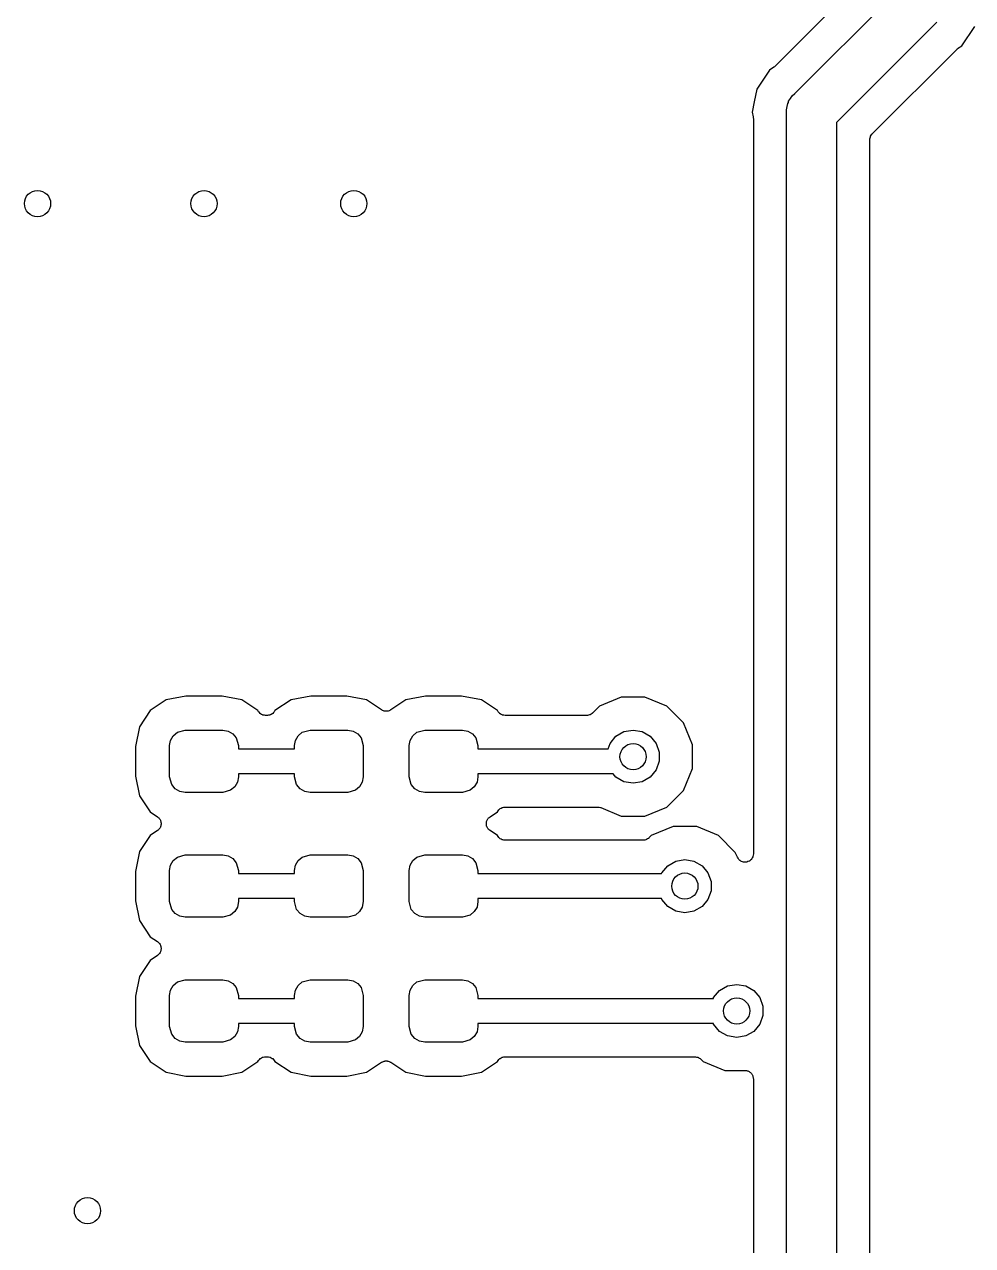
# Model space of a CAD drawing. Extents: x 40 to 164, y -163 to -60.
# Drawn here: x 90.86 to 105.33, y -108.23 to -89.6 of the extents above; entities that cross this region are included whole.
import ezdxf

# ---------------------------------------------------------------- set-up
doc = ezdxf.new("R2010")
doc.units = 0
doc.header["$MEASUREMENT"] = 0
doc.layers.add('BLACK', color=7, linetype='CONTINUOUS')

msp = doc.modelspace()

# ---------------------------------------------------------------- linework, layer by layer
at = {"layer": 'BLACK', "linetype": 'CONTINUOUS'}
for p, q in [((103.595, -88.95), (102.312, -90.2326)), ((102.612, -90.6508), (104.14, -89.1232)), ((104.779, -89.5622), (103.251, -91.0898)), ((105.162, -89.9219), (105.358, -89.6279)), ((103.796, -91.263), (105.079, -89.9804)), ((105.079, -89.9804), (105.089, -89.9732)), ((105.089, -89.9732), (105.098, -89.9646)), ((105.098, -89.9646), (105.162, -89.9219)), ((102.229, -90.2911), (102.033, -90.5851)), ((102.293, -90.2484), (102.229, -90.2911)), ((102.302, -90.2398), (102.293, -90.2484)), ((102.312, -90.2326), (102.302, -90.2398)), ((102.033, -90.5851), (101.994, -90.7774)), ((102.519, -90.7685), (102.548, -90.7271)), ((102.548, -90.7271), (102.574, -90.6833)), ((102.574, -90.6833), (102.612, -90.6508)), ((101.994, -90.7774), (101.964, -90.932)), ((101.994, -90.7774), (101.994, -90.7774)), ((102.485, -90.8983), (102.498, -90.8495)), ((102.489, -90.9486), (102.485, -90.8983)), ((102.498, -90.8495), (102.506, -90.7997)), ((102.506, -90.7997), (102.515, -90.7849)), ((102.515, -90.7849), (102.519, -90.7685)), ((101.964, -90.932), (101.979, -91.0073)), ((101.979, -91.0073), (101.979, -91.0198)), ((101.979, -91.0198), (101.981, -91.0321)), ((101.981, -91.0321), (101.981, -93.4989)), ((102.489, -93.5657), (102.489, -90.9486)), ((103.251, -91.0898), (103.251, -115.447)), ((103.769, -91.3046), (103.771, -91.2992)), ((103.771, -91.2992), (103.78, -91.2856)), ((103.78, -91.2856), (103.789, -91.2712)), ((103.789, -91.2712), (103.793, -91.2676)), ((103.793, -91.2676), (103.796, -91.263)), ((103.759, -91.3418), (103.764, -91.3257)), ((103.76, -91.3473), (103.759, -91.3418)), ((103.759, -91.3528), (103.76, -91.3473)), ((103.759, -115.318), (103.759, -91.3528)), ((103.764, -91.3257), (103.767, -91.3094)), ((103.767, -91.3094), (103.769, -91.3046)), ((101.981, -93.4989), (101.981, -93.4989)), ((101.981, -93.4989), (101.981, -102.253)), ((102.489, -115.447), (102.489, -93.5657)), ((102.489, -93.5657), (102.489, -93.5657)), ((93.324, -99.8426), (93.0224, -99.9026)), ((93.874, -99.8426), (93.324, -99.8426)), ((94.1756, -99.9026), (93.874, -99.8426)), ((95.229, -99.8426), (94.9274, -99.9026)), ((95.779, -99.8426), (95.229, -99.8426)), ((96.0806, -99.9026), (95.779, -99.8426)), ((96.979, -99.8426), (96.6774, -99.9026)), ((97.529, -99.8426), (96.979, -99.8426)), ((97.8306, -99.9026), (97.529, -99.8426)), ((99.9654, -99.86), (99.6317, -99.9982)), ((100.327, -99.86), (99.9654, -99.86)), ((100.66, -99.9982), (100.327, -99.86)), ((93.0224, -99.9026), (92.7773, -100.066)), ((94.4207, -100.066), (94.1756, -99.9026)), ((94.9274, -99.9026), (94.6823, -100.066)), ((96.3084, -100.055), (96.0806, -99.9026)), ((96.3161, -100.058), (96.3084, -100.055)), ((96.3228, -100.063), (96.3161, -100.058)), ((96.4419, -100.058), (96.4352, -100.063)), ((96.4496, -100.055), (96.4419, -100.058)), ((96.6774, -99.9026), (96.4496, -100.055)), ((98.0757, -100.066), (97.8306, -99.9026)), ((99.6317, -99.9982), (99.5276, -100.102)), ((100.916, -100.254), (100.66, -99.9982)), ((92.7773, -100.066), (92.6136, -100.311)), ((94.4319, -100.083), (94.4207, -100.066)), ((94.4443, -100.096), (94.4319, -100.083)), ((94.4558, -100.11), (94.4443, -100.096)), ((94.4595, -100.112), (94.4558, -100.11)), ((94.4624, -100.115), (94.4595, -100.112)), ((94.4785, -100.123), (94.4624, -100.115)), ((94.494, -100.132), (94.4785, -100.123)), ((94.4982, -100.133), (94.494, -100.132)), ((94.5019, -100.134), (94.4982, -100.133)), ((94.5198, -100.136), (94.5019, -100.134)), ((94.5375, -100.139), (94.5198, -100.136)), ((94.5655, -100.139), (94.5375, -100.139)), ((94.5832, -100.136), (94.5655, -100.139)), ((94.6011, -100.134), (94.5832, -100.136)), ((94.6048, -100.133), (94.6011, -100.134)), ((94.609, -100.132), (94.6048, -100.133)), ((94.6245, -100.123), (94.609, -100.132)), ((94.6406, -100.115), (94.6245, -100.123)), ((94.6435, -100.112), (94.6406, -100.115)), ((94.6472, -100.11), (94.6435, -100.112)), ((94.6587, -100.096), (94.6472, -100.11)), ((94.6711, -100.083), (94.6587, -100.096)), ((94.6823, -100.066), (94.6711, -100.083)), ((96.3361, -100.067), (96.3228, -100.063)), ((96.3488, -100.073), (96.3361, -100.067)), ((96.3572, -100.073), (96.3488, -100.073)), ((96.3652, -100.075), (96.3572, -100.073)), ((96.379, -100.075), (96.3652, -100.075)), ((96.3928, -100.075), (96.379, -100.075)), ((96.4008, -100.073), (96.3928, -100.075)), ((96.4092, -100.073), (96.4008, -100.073)), ((96.4219, -100.067), (96.4092, -100.073)), ((96.4352, -100.063), (96.4219, -100.067)), ((98.0869, -100.083), (98.0757, -100.066)), ((98.0993, -100.096), (98.0869, -100.083)), ((98.1108, -100.11), (98.0993, -100.096)), ((98.1145, -100.112), (98.1108, -100.11)), ((98.1174, -100.115), (98.1145, -100.112)), ((98.1335, -100.123), (98.1174, -100.115)), ((98.149, -100.132), (98.1335, -100.123)), ((98.1532, -100.133), (98.149, -100.132)), ((98.1569, -100.134), (98.1532, -100.133)), ((98.1748, -100.136), (98.1569, -100.134)), ((98.1925, -100.139), (98.1748, -100.136)), ((99.4378, -100.139), (98.1925, -100.139)), ((99.4433, -100.139), (99.4378, -100.139)), ((99.4489, -100.139), (99.4433, -100.139)), ((99.4649, -100.135), (99.4489, -100.139)), ((99.4812, -100.132), (99.4649, -100.135)), ((99.4861, -100.129), (99.4812, -100.132)), ((99.4915, -100.128), (99.4861, -100.129)), ((99.5051, -100.118), (99.4915, -100.128)), ((99.5194, -100.11), (99.5051, -100.118)), ((99.523, -100.106), (99.5194, -100.11)), ((99.5276, -100.102), (99.523, -100.106)), ((92.6136, -100.311), (92.5536, -100.613)), ((93.1296, -100.448), (93.1927, -100.395)), ((93.1927, -100.395), (93.3115, -100.363)), ((93.3115, -100.363), (93.8865, -100.363)), ((93.8865, -100.363), (93.9677, -100.377)), ((93.9677, -100.377), (94.0392, -100.419)), ((94.0392, -100.419), (94.0922, -100.482)), ((95.0346, -100.448), (95.0977, -100.395)), ((95.0977, -100.395), (95.2165, -100.363)), ((95.2165, -100.363), (95.7915, -100.363)), ((95.7915, -100.363), (95.8727, -100.377)), ((95.8727, -100.377), (95.9442, -100.419)), ((95.9442, -100.419), (95.9972, -100.482)), ((96.7846, -100.448), (96.8477, -100.395)), ((96.8477, -100.395), (96.9665, -100.363)), ((96.9665, -100.363), (97.5415, -100.363)), ((97.5415, -100.363), (97.6227, -100.377)), ((97.6227, -100.377), (97.6942, -100.419)), ((97.6942, -100.419), (97.7472, -100.482)), ((99.8849, -100.457), (100.007, -100.386)), ((100.007, -100.386), (100.146, -100.362)), ((100.146, -100.362), (100.285, -100.386)), ((100.285, -100.386), (100.407, -100.457)), ((101.054, -100.587), (100.916, -100.254)), ((92.5536, -100.613), (92.5536, -101.063)), ((93.074, -100.6), (93.0883, -100.519)), ((93.074, -101.075), (93.074, -100.6)), ((93.0883, -100.519), (93.1296, -100.448)), ((94.0922, -100.482), (94.124, -100.6)), ((94.124, -100.6), (94.124, -100.647)), ((94.979, -100.6), (94.9933, -100.519)), ((94.979, -100.647), (94.979, -100.6)), ((94.9933, -100.519), (95.0346, -100.448)), ((95.9972, -100.482), (96.029, -100.6)), ((96.029, -100.6), (96.029, -101.075)), ((96.729, -100.6), (96.7433, -100.519)), ((96.729, -101.075), (96.729, -100.6)), ((96.7433, -100.519), (96.7846, -100.448)), ((97.7472, -100.482), (97.779, -100.6)), ((97.779, -100.6), (97.779, -100.647)), ((99.7642, -100.647), (99.7942, -100.565)), ((99.7942, -100.565), (99.8849, -100.457)), ((100.407, -100.457), (100.498, -100.565)), ((100.498, -100.565), (100.546, -100.697)), ((101.054, -100.949), (101.054, -100.587)), ((94.124, -100.647), (94.979, -100.647)), ((97.779, -100.647), (99.7642, -100.647)), ((100.546, -100.697), (100.546, -100.839)), ((100.498, -100.971), (100.407, -101.079)), ((100.546, -100.839), (100.498, -100.971)), ((100.916, -101.282), (101.054, -100.949)), ((92.5536, -101.063), (92.6136, -101.365)), ((93.1058, -101.194), (93.074, -101.075)), ((94.1097, -101.157), (94.0684, -101.228)), ((94.124, -101.075), (94.1097, -101.157)), ((94.979, -101.028), (94.124, -101.028)), ((94.124, -101.028), (94.124, -101.075)), ((94.979, -101.075), (94.979, -101.028)), ((95.0108, -101.194), (94.979, -101.075)), ((96.0147, -101.157), (95.9734, -101.228)), ((96.029, -101.075), (96.0147, -101.157)), ((96.7608, -101.194), (96.729, -101.075)), ((97.7647, -101.157), (97.7234, -101.228)), ((97.779, -101.075), (97.7647, -101.157)), ((99.8424, -101.028), (97.779, -101.028)), ((97.779, -101.028), (97.779, -101.075)), ((99.8849, -101.079), (99.8424, -101.028)), ((100.007, -101.15), (99.8849, -101.079)), ((100.146, -101.174), (100.007, -101.15)), ((100.285, -101.15), (100.146, -101.174)), ((100.407, -101.079), (100.285, -101.15)), ((93.1588, -101.257), (93.1058, -101.194)), ((93.2303, -101.299), (93.1588, -101.257)), ((93.3115, -101.313), (93.2303, -101.299)), ((93.8865, -101.313), (93.3115, -101.313)), ((94.0052, -101.281), (93.8865, -101.313)), ((94.0684, -101.228), (94.0052, -101.281)), ((95.0638, -101.257), (95.0108, -101.194)), ((95.1353, -101.299), (95.0638, -101.257)), ((95.2165, -101.313), (95.1353, -101.299)), ((95.7915, -101.313), (95.2165, -101.313)), ((95.9102, -101.281), (95.7915, -101.313)), ((95.9734, -101.228), (95.9102, -101.281)), ((96.8138, -101.257), (96.7608, -101.194)), ((96.8853, -101.299), (96.8138, -101.257)), ((96.9665, -101.313), (96.8853, -101.299)), ((97.5415, -101.313), (96.9665, -101.313)), ((97.6602, -101.281), (97.5415, -101.313)), ((97.7234, -101.228), (97.6602, -101.281)), ((100.66, -101.538), (100.916, -101.282)), ((92.6136, -101.365), (92.7773, -101.61)), ((98.1335, -101.553), (98.149, -101.544)), ((98.149, -101.544), (98.1532, -101.543)), ((98.1532, -101.543), (98.1569, -101.542)), ((98.1569, -101.542), (98.1748, -101.54)), ((98.1748, -101.54), (98.1925, -101.536)), ((98.1925, -101.536), (99.6033, -101.536)), ((99.6033, -101.536), (99.6061, -101.537)), ((99.6061, -101.537), (99.6089, -101.537)), ((99.6089, -101.537), (99.6277, -101.541)), ((99.6277, -101.541), (99.6468, -101.544)), ((99.6468, -101.544), (99.6492, -101.546)), ((99.6492, -101.546), (99.6519, -101.546)), ((99.6519, -101.546), (99.9654, -101.676)), ((100.327, -101.676), (100.66, -101.538)), ((92.7773, -101.61), (92.8899, -101.685)), ((92.8899, -101.685), (92.8999, -101.694)), ((92.8999, -101.694), (92.9111, -101.703)), ((92.9111, -101.703), (92.9157, -101.71)), ((92.9157, -101.71), (92.9217, -101.715)), ((92.9217, -101.715), (92.9279, -101.728)), ((92.9279, -101.728), (92.9356, -101.739)), ((97.9174, -101.739), (97.9251, -101.728)), ((97.9251, -101.728), (97.9313, -101.715)), ((97.9313, -101.715), (97.9373, -101.71)), ((97.9373, -101.71), (97.9419, -101.703)), ((97.9419, -101.703), (97.9531, -101.694)), ((97.9531, -101.694), (97.9631, -101.685)), ((97.9631, -101.685), (98.0757, -101.61)), ((98.0757, -101.61), (98.0869, -101.593)), ((98.0869, -101.593), (98.0993, -101.58)), ((98.0993, -101.58), (98.1108, -101.566)), ((98.1108, -101.566), (98.1145, -101.564)), ((98.1145, -101.564), (98.1174, -101.561)), ((98.1174, -101.561), (98.1335, -101.553)), ((99.9654, -101.676), (100.327, -101.676)), ((92.8899, -101.896), (92.7773, -101.971)), ((92.8999, -101.887), (92.8899, -101.896)), ((92.9111, -101.878), (92.8999, -101.887)), ((92.9157, -101.871), (92.9111, -101.878)), ((92.9217, -101.866), (92.9157, -101.871)), ((92.9279, -101.853), (92.9217, -101.866)), ((92.9356, -101.842), (92.9279, -101.853)), ((92.9356, -101.739), (92.9376, -101.747)), ((92.9376, -101.834), (92.9356, -101.842)), ((92.9376, -101.747), (92.9413, -101.755)), ((92.9413, -101.826), (92.9376, -101.834)), ((92.9413, -101.755), (92.9428, -101.769)), ((92.9428, -101.812), (92.9413, -101.826)), ((92.9428, -101.769), (92.9461, -101.782)), ((92.9461, -101.799), (92.9428, -101.812)), ((92.9461, -101.782), (92.9451, -101.79)), ((92.9451, -101.79), (92.9461, -101.799)), ((97.9069, -101.782), (97.9102, -101.769)), ((97.9079, -101.79), (97.9069, -101.782)), ((97.9069, -101.799), (97.9079, -101.79)), ((97.9102, -101.812), (97.9069, -101.799)), ((97.9102, -101.769), (97.9117, -101.755)), ((97.9117, -101.826), (97.9102, -101.812)), ((97.9117, -101.755), (97.9154, -101.747)), ((97.9154, -101.834), (97.9117, -101.826)), ((97.9154, -101.747), (97.9174, -101.739)), ((97.9174, -101.842), (97.9154, -101.834)), ((97.9251, -101.853), (97.9174, -101.842)), ((97.9313, -101.866), (97.9251, -101.853)), ((97.9373, -101.871), (97.9313, -101.866)), ((97.9419, -101.878), (97.9373, -101.871)), ((97.9531, -101.887), (97.9419, -101.878)), ((97.9631, -101.896), (97.9531, -101.887)), ((98.0757, -101.971), (97.9631, -101.896)), ((100.756, -101.835), (100.422, -101.973)), ((101.117, -101.835), (100.756, -101.835)), ((101.451, -101.973), (101.117, -101.835)), ((92.7773, -101.971), (92.6136, -102.216)), ((98.0869, -101.988), (98.0757, -101.971)), ((98.0993, -102.001), (98.0869, -101.988)), ((98.1108, -102.015), (98.0993, -102.001)), ((98.1145, -102.017), (98.1108, -102.015)), ((98.1174, -102.02), (98.1145, -102.017)), ((98.1335, -102.028), (98.1174, -102.02)), ((98.149, -102.037), (98.1335, -102.028)), ((98.1532, -102.038), (98.149, -102.037)), ((98.1569, -102.039), (98.1532, -102.038)), ((98.1748, -102.041), (98.1569, -102.039)), ((98.1925, -102.044), (98.1748, -102.041)), ((100.298, -102.044), (98.1925, -102.044)), ((100.304, -102.044), (100.298, -102.044)), ((100.309, -102.044), (100.304, -102.044)), ((100.325, -102.04), (100.309, -102.044)), ((100.342, -102.037), (100.325, -102.04)), ((100.347, -102.034), (100.342, -102.037)), ((100.352, -102.033), (100.347, -102.034)), ((100.366, -102.023), (100.352, -102.033)), ((100.38, -102.015), (100.366, -102.023)), ((100.384, -102.011), (100.38, -102.015)), ((100.388, -102.007), (100.384, -102.011)), ((100.422, -101.973), (100.388, -102.007)), ((101.706, -102.229), (101.451, -101.973)), ((92.6136, -102.216), (92.5536, -102.518)), ((93.1927, -102.3), (93.3115, -102.268)), ((93.3115, -102.268), (93.8865, -102.268)), ((93.8865, -102.268), (93.9677, -102.282)), ((93.9677, -102.282), (94.0392, -102.324)), ((95.0977, -102.3), (95.2165, -102.268)), ((95.2165, -102.268), (95.7915, -102.268)), ((95.7915, -102.268), (95.8727, -102.282)), ((95.8727, -102.282), (95.9442, -102.324)), ((96.8477, -102.3), (96.9665, -102.268)), ((96.9665, -102.268), (97.5415, -102.268)), ((97.5415, -102.268), (97.6227, -102.282)), ((97.6227, -102.282), (97.6942, -102.324)), ((101.737, -102.302), (101.706, -102.229)), ((101.974, -102.294), (101.973, -102.297)), ((101.975, -102.292), (101.974, -102.294)), ((101.978, -102.272), (101.975, -102.292)), ((101.981, -102.253), (101.978, -102.272)), ((93.074, -102.505), (93.0883, -102.424)), ((93.0883, -102.424), (93.1296, -102.353)), ((93.1296, -102.353), (93.1927, -102.3)), ((94.0392, -102.324), (94.0922, -102.387)), ((94.0922, -102.387), (94.124, -102.505)), ((94.979, -102.505), (94.9933, -102.424)), ((94.9933, -102.424), (95.0346, -102.353)), ((95.0346, -102.353), (95.0977, -102.3)), ((95.9442, -102.324), (95.9972, -102.387)), ((95.9972, -102.387), (96.029, -102.505)), ((96.729, -102.505), (96.7433, -102.424)), ((96.7433, -102.424), (96.7846, -102.353)), ((96.7846, -102.353), (96.8477, -102.3)), ((97.6942, -102.324), (97.7472, -102.387)), ((97.7472, -102.387), (97.779, -102.505)), ((100.585, -102.54), (100.675, -102.432)), ((100.675, -102.432), (100.798, -102.361)), ((100.798, -102.361), (100.936, -102.337)), ((100.936, -102.337), (101.075, -102.361)), ((101.075, -102.361), (101.198, -102.432)), ((101.198, -102.432), (101.288, -102.54)), ((101.747, -102.318), (101.737, -102.302)), ((101.757, -102.335), (101.747, -102.318)), ((101.759, -102.337), (101.757, -102.335)), ((101.76, -102.339), (101.759, -102.337)), ((101.776, -102.351), (101.76, -102.339)), ((101.79, -102.363), (101.776, -102.351)), ((101.793, -102.364), (101.79, -102.363)), ((101.795, -102.366), (101.793, -102.364)), ((101.814, -102.372), (101.795, -102.366)), ((101.832, -102.379), (101.814, -102.372)), ((101.835, -102.379), (101.832, -102.379)), ((101.837, -102.379), (101.835, -102.379)), ((101.857, -102.379), (101.837, -102.379)), ((101.876, -102.379), (101.857, -102.379)), ((101.879, -102.378), (101.876, -102.379)), ((101.881, -102.377), (101.879, -102.378)), ((101.899, -102.37), (101.881, -102.377)), ((101.917, -102.363), (101.899, -102.37)), ((101.92, -102.362), (101.917, -102.363)), ((101.922, -102.361), (101.92, -102.362)), ((101.936, -102.348), (101.922, -102.361)), ((101.951, -102.335), (101.936, -102.348)), ((101.953, -102.333), (101.951, -102.335)), ((101.955, -102.331), (101.953, -102.333)), ((101.964, -102.314), (101.955, -102.331)), ((101.973, -102.297), (101.964, -102.314)), ((92.5536, -102.518), (92.5536, -102.968)), ((93.074, -102.98), (93.074, -102.505)), ((94.124, -102.505), (94.124, -102.552)), ((94.124, -102.552), (94.979, -102.552)), ((94.979, -102.552), (94.979, -102.505)), ((96.029, -102.505), (96.029, -102.98)), ((96.729, -102.98), (96.729, -102.505)), ((97.779, -102.505), (97.779, -102.552)), ((97.779, -102.552), (100.58, -102.552)), ((100.58, -102.552), (100.585, -102.54)), ((101.288, -102.54), (101.337, -102.672)), ((101.337, -102.814), (101.288, -102.946)), ((101.337, -102.672), (101.337, -102.814)), ((92.5536, -102.968), (92.6136, -103.27)), ((93.1058, -103.099), (93.074, -102.98)), ((94.124, -102.98), (94.1097, -103.062)), ((94.979, -102.933), (94.124, -102.933)), ((94.124, -102.933), (94.124, -102.98)), ((94.979, -102.98), (94.979, -102.933)), ((95.0108, -103.099), (94.979, -102.98)), ((96.029, -102.98), (96.0147, -103.062)), ((96.7608, -103.099), (96.729, -102.98)), ((97.779, -102.98), (97.7647, -103.062)), ((100.58, -102.933), (97.779, -102.933)), ((97.779, -102.933), (97.779, -102.98)), ((100.585, -102.946), (100.58, -102.933)), ((100.675, -103.054), (100.585, -102.946)), ((101.288, -102.946), (101.198, -103.054)), ((93.1588, -103.162), (93.1058, -103.099)), ((93.2303, -103.204), (93.1588, -103.162)), ((93.3115, -103.218), (93.2303, -103.204)), ((93.8865, -103.218), (93.3115, -103.218)), ((94.0052, -103.186), (93.8865, -103.218)), ((94.0684, -103.133), (94.0052, -103.186)), ((94.1097, -103.062), (94.0684, -103.133)), ((95.0638, -103.162), (95.0108, -103.099)), ((95.1353, -103.204), (95.0638, -103.162)), ((95.2165, -103.218), (95.1353, -103.204)), ((95.7915, -103.218), (95.2165, -103.218)), ((95.9102, -103.186), (95.7915, -103.218)), ((95.9734, -103.133), (95.9102, -103.186)), ((96.0147, -103.062), (95.9734, -103.133)), ((96.8138, -103.162), (96.7608, -103.099)), ((96.8853, -103.204), (96.8138, -103.162)), ((96.9665, -103.218), (96.8853, -103.204)), ((97.5415, -103.218), (96.9665, -103.218)), ((97.6602, -103.186), (97.5415, -103.218)), ((97.7234, -103.133), (97.6602, -103.186)), ((97.7647, -103.062), (97.7234, -103.133)), ((100.798, -103.125), (100.675, -103.054)), ((100.936, -103.149), (100.798, -103.125)), ((101.075, -103.125), (100.936, -103.149)), ((101.198, -103.054), (101.075, -103.125)), ((92.6136, -103.27), (92.7773, -103.515)), ((92.7773, -103.515), (92.8899, -103.59)), ((92.8899, -103.59), (92.8999, -103.599)), ((92.8999, -103.599), (92.9111, -103.608)), ((92.9111, -103.783), (92.8999, -103.792)), ((92.9111, -103.608), (92.9157, -103.615)), ((92.9157, -103.776), (92.9111, -103.783)), ((92.9157, -103.615), (92.9217, -103.62)), ((92.9217, -103.771), (92.9157, -103.776)), ((92.9217, -103.62), (92.9279, -103.633)), ((92.9279, -103.758), (92.9217, -103.771)), ((92.9279, -103.633), (92.9356, -103.644)), ((92.9356, -103.747), (92.9279, -103.758)), ((92.9356, -103.644), (92.9376, -103.652)), ((92.9376, -103.739), (92.9356, -103.747)), ((92.9376, -103.652), (92.9413, -103.66)), ((92.9413, -103.731), (92.9376, -103.739)), ((92.9413, -103.66), (92.9428, -103.674)), ((92.9428, -103.717), (92.9413, -103.731)), ((92.9428, -103.674), (92.9461, -103.687)), ((92.9461, -103.704), (92.9428, -103.717)), ((92.9461, -103.687), (92.9451, -103.695)), ((92.9451, -103.695), (92.9461, -103.704)), ((92.7773, -103.876), (92.6136, -104.121)), ((92.8899, -103.801), (92.7773, -103.876)), ((92.8999, -103.792), (92.8899, -103.801)), ((92.6136, -104.121), (92.5536, -104.423)), ((93.074, -104.41), (93.0883, -104.329)), ((93.0883, -104.329), (93.1296, -104.258)), ((93.1296, -104.258), (93.1927, -104.205)), ((93.1927, -104.205), (93.3115, -104.173)), ((93.3115, -104.173), (93.8865, -104.173)), ((93.8865, -104.173), (93.9677, -104.187)), ((93.9677, -104.187), (94.0392, -104.229)), ((94.0392, -104.229), (94.0922, -104.292)), ((94.0922, -104.292), (94.124, -104.41)), ((94.979, -104.41), (94.9933, -104.329)), ((94.9933, -104.329), (95.0346, -104.258)), ((95.0346, -104.258), (95.0977, -104.205)), ((95.0977, -104.205), (95.2165, -104.173)), ((95.2165, -104.173), (95.7915, -104.173)), ((95.7915, -104.173), (95.8727, -104.187)), ((95.8727, -104.187), (95.9442, -104.229)), ((95.9442, -104.229), (95.9972, -104.292)), ((95.9972, -104.292), (96.029, -104.41)), ((96.729, -104.41), (96.7433, -104.329)), ((96.7433, -104.329), (96.7846, -104.258)), ((96.7846, -104.258), (96.8477, -104.205)), ((96.8477, -104.205), (96.9665, -104.173)), ((96.9665, -104.173), (97.5415, -104.173)), ((97.5415, -104.173), (97.6227, -104.187)), ((97.6227, -104.187), (97.6942, -104.229)), ((97.6942, -104.229), (97.7472, -104.292)), ((97.7472, -104.292), (97.779, -104.41)), ((101.375, -104.445), (101.466, -104.337)), ((101.466, -104.337), (101.588, -104.266)), ((101.588, -104.266), (101.727, -104.242)), ((101.727, -104.242), (101.866, -104.266)), ((101.866, -104.266), (101.988, -104.337)), ((101.988, -104.337), (102.079, -104.445)), ((92.5536, -104.423), (92.5536, -104.873)), ((93.074, -104.885), (93.074, -104.41)), ((94.124, -104.41), (94.124, -104.457)), ((94.124, -104.457), (94.979, -104.457)), ((94.979, -104.457), (94.979, -104.41)), ((96.029, -104.41), (96.029, -104.885)), ((96.729, -104.885), (96.729, -104.41)), ((97.779, -104.41), (97.779, -104.457)), ((97.779, -104.457), (101.371, -104.457)), ((101.371, -104.457), (101.375, -104.445)), ((102.079, -104.445), (102.127, -104.577)), ((102.127, -104.577), (102.127, -104.719)), ((92.5536, -104.873), (92.6136, -105.175)), ((93.1058, -105.004), (93.074, -104.885)), ((94.124, -104.885), (94.1097, -104.967)), ((94.979, -104.838), (94.124, -104.838)), ((94.124, -104.838), (94.124, -104.885)), ((94.979, -104.885), (94.979, -104.838)), ((95.0108, -105.004), (94.979, -104.885)), ((96.029, -104.885), (96.0147, -104.967)), ((96.7608, -105.004), (96.729, -104.885)), ((97.779, -104.885), (97.7647, -104.967)), ((101.371, -104.838), (97.779, -104.838)), ((97.779, -104.838), (97.779, -104.885)), ((101.375, -104.851), (101.371, -104.838)), ((101.466, -104.959), (101.375, -104.851)), ((102.079, -104.851), (101.988, -104.959)), ((102.127, -104.719), (102.079, -104.851)), ((93.1588, -105.067), (93.1058, -105.004)), ((93.2303, -105.109), (93.1588, -105.067)), ((94.0684, -105.038), (94.0052, -105.091)), ((94.1097, -104.967), (94.0684, -105.038)), ((95.0638, -105.067), (95.0108, -105.004)), ((95.1353, -105.109), (95.0638, -105.067)), ((95.9734, -105.038), (95.9102, -105.091)), ((96.0147, -104.967), (95.9734, -105.038)), ((96.8138, -105.067), (96.7608, -105.004)), ((96.8853, -105.109), (96.8138, -105.067)), ((97.7234, -105.038), (97.6602, -105.091)), ((97.7647, -104.967), (97.7234, -105.038)), ((101.588, -105.03), (101.466, -104.959)), ((101.727, -105.054), (101.588, -105.03)), ((101.866, -105.03), (101.727, -105.054)), ((101.988, -104.959), (101.866, -105.03)), ((92.6136, -105.175), (92.7773, -105.42)), ((93.3115, -105.123), (93.2303, -105.109)), ((93.8865, -105.123), (93.3115, -105.123)), ((94.0052, -105.091), (93.8865, -105.123)), ((95.2165, -105.123), (95.1353, -105.109)), ((95.7915, -105.123), (95.2165, -105.123)), ((95.9102, -105.091), (95.7915, -105.123)), ((96.9665, -105.123), (96.8853, -105.109)), ((97.5415, -105.123), (96.9665, -105.123)), ((97.6602, -105.091), (97.5415, -105.123)), ((92.7773, -105.42), (93.0224, -105.583)), ((94.1756, -105.583), (94.4207, -105.42)), ((94.4207, -105.42), (94.4319, -105.403)), ((94.4319, -105.403), (94.4443, -105.39)), ((94.4443, -105.39), (94.4558, -105.376)), ((94.4558, -105.376), (94.4595, -105.374)), ((94.4595, -105.374), (94.4624, -105.371)), ((94.4624, -105.371), (94.4785, -105.363)), ((94.4785, -105.363), (94.494, -105.354)), ((94.494, -105.354), (94.4982, -105.353)), ((94.4982, -105.353), (94.5019, -105.352)), ((94.5019, -105.352), (94.5198, -105.35)), ((94.5198, -105.35), (94.5375, -105.346)), ((94.5375, -105.346), (94.5655, -105.346)), ((94.5655, -105.346), (94.5832, -105.35)), ((94.5832, -105.35), (94.6011, -105.352)), ((94.6011, -105.352), (94.6048, -105.353)), ((94.6048, -105.353), (94.609, -105.354)), ((94.609, -105.354), (94.6245, -105.363)), ((94.6245, -105.363), (94.6406, -105.371)), ((94.6406, -105.371), (94.6435, -105.374)), ((94.6435, -105.374), (94.6472, -105.376)), ((94.6472, -105.376), (94.6587, -105.39)), ((94.6587, -105.39), (94.6711, -105.403)), ((94.6711, -105.403), (94.6823, -105.42)), ((94.6823, -105.42), (94.9274, -105.583)), ((96.0806, -105.583), (96.3084, -105.431)), ((96.3084, -105.431), (96.3161, -105.428)), ((96.3161, -105.428), (96.3228, -105.423)), ((96.3228, -105.423), (96.3361, -105.419)), ((96.3361, -105.419), (96.3488, -105.413)), ((96.3488, -105.413), (96.3572, -105.413)), ((96.3572, -105.413), (96.3652, -105.411)), ((96.3652, -105.411), (96.379, -105.411)), ((96.379, -105.411), (96.3928, -105.411)), ((96.3928, -105.411), (96.4008, -105.413)), ((96.4008, -105.413), (96.4092, -105.413)), ((96.4092, -105.413), (96.4219, -105.419)), ((96.4219, -105.419), (96.4352, -105.423)), ((96.4352, -105.423), (96.4419, -105.428)), ((96.4419, -105.428), (96.4496, -105.431)), ((96.4496, -105.431), (96.6774, -105.583)), ((97.8306, -105.583), (98.0757, -105.42)), ((98.0757, -105.42), (98.0869, -105.403)), ((98.0869, -105.403), (98.0993, -105.39)), ((98.0993, -105.39), (98.1108, -105.376)), ((98.1108, -105.376), (98.1145, -105.374)), ((98.1145, -105.374), (98.1174, -105.371)), ((98.1174, -105.371), (98.1335, -105.363)), ((98.1335, -105.363), (98.149, -105.354)), ((98.149, -105.354), (98.1532, -105.353)), ((98.1532, -105.353), (98.1569, -105.352)), ((98.1569, -105.352), (98.1748, -105.35)), ((98.1748, -105.35), (98.1925, -105.346)), ((98.1925, -105.346), (101.089, -105.346)), ((101.089, -105.346), (101.094, -105.347)), ((101.094, -105.347), (101.1, -105.347)), ((101.1, -105.347), (101.116, -105.351)), ((101.116, -105.351), (101.132, -105.354)), ((101.132, -105.354), (101.137, -105.357)), ((101.137, -105.357), (101.142, -105.358)), ((101.142, -105.358), (101.156, -105.368)), ((101.156, -105.368), (101.17, -105.376)), ((101.17, -105.376), (101.174, -105.38)), ((101.174, -105.38), (101.179, -105.384)), ((101.179, -105.384), (101.213, -105.418)), ((101.213, -105.418), (101.546, -105.556)), ((93.0224, -105.583), (93.324, -105.643)), ((93.324, -105.643), (93.874, -105.643)), ((93.874, -105.643), (94.1756, -105.583)), ((94.9274, -105.583), (95.229, -105.643)), ((95.229, -105.643), (95.779, -105.643)), ((95.779, -105.643), (96.0806, -105.583)), ((96.6774, -105.583), (96.979, -105.643)), ((96.979, -105.643), (97.529, -105.643)), ((97.529, -105.643), (97.8306, -105.583)), ((101.546, -105.556), (101.854, -105.556)), ((101.854, -105.556), (101.865, -105.558)), ((101.865, -105.558), (101.876, -105.558)), ((101.876, -105.558), (101.886, -105.562)), ((101.886, -105.562), (101.897, -105.564)), ((101.897, -105.564), (101.907, -105.569)), ((101.907, -105.569), (101.918, -105.573)), ((101.918, -105.573), (101.926, -105.58)), ((101.926, -105.58), (101.936, -105.586)), ((101.936, -105.586), (101.943, -105.594)), ((101.943, -105.594), (101.951, -105.601)), ((101.951, -105.601), (101.957, -105.611)), ((101.957, -105.611), (101.964, -105.62)), ((101.964, -105.62), (101.968, -105.63)), ((101.968, -105.63), (101.973, -105.64)), ((101.973, -105.64), (101.975, -105.651)), ((101.975, -105.651), (101.979, -105.661)), ((101.979, -105.661), (101.979, -105.672)), ((101.979, -105.672), (101.981, -105.683)), ((101.981, -105.683), (101.981, -115.318))]:
    msp.add_line(p, q, dxfattribs=at)
at = {"layer": 'BLACK'}
for centre in [(91.059, -92.329), (93.599, -92.329), (95.885, -92.329), (100.146, -100.768), (100.936, -102.743), (101.727, -104.648), (91.821, -107.696)]:
    msp.add_circle(centre, 0.2, dxfattribs=at)

doc.saveas('drawing.dxf')
